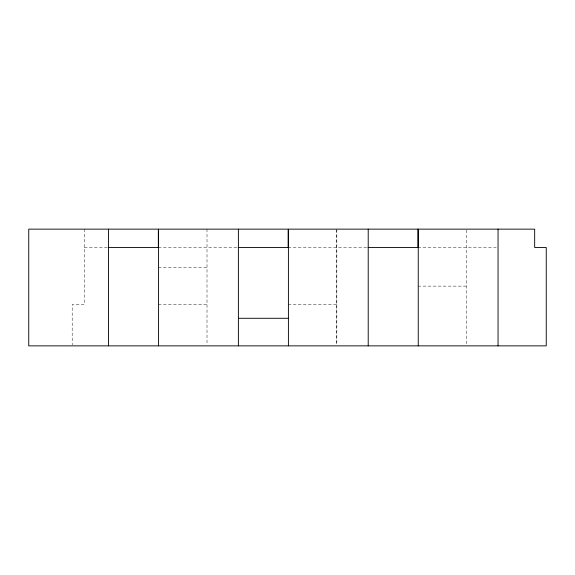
<?xml version="1.0" encoding="UTF-8"?>
<svg xmlns="http://www.w3.org/2000/svg" width="575" height="575" viewBox="0 0 575 575"><rect width="100%" height="100%" fill="white"/><g stroke="black" fill="none" stroke-linecap="round" stroke-linejoin="round"><path stroke-width="0.43" stroke-dasharray="2.88 2.16" d="M84.302 247.516L107.662 247.516M158.333 247.516L237.489 247.516M288.161 247.516L367.317 247.516M417.996 247.516L496.254 247.516M158.333 267.742L207.007 267.742M417.996 286.12L466.67 286.12M158.333 304.506L207.007 304.506M288.161 304.506L336.842 304.506M466.67 230.014L466.67 344.971M336.842 229.138L336.842 344.971M336.389 230.014L336.389 344.971M207.007 229.138L207.007 344.971M84.302 229.138L84.302 304.506L72.191 304.506L72.191 344.971"/><path stroke-width="0.86" d="M108.388 247.516L158.578 247.516M238.222 247.516L288.406 247.516M368.05 247.516L418.241 247.516M238.388 318.291L288.406 318.291M498.051 229.138L498.051 345.863M418.241 229.138L418.241 345.863M417.996 229.138L417.996 247.516M368.216 229.138L368.216 345.863M288.406 345.863L288.406 229.138L534.671 229.138L534.671 247.516L546.25 247.516L546.25 345.863L28.75 345.863L28.75 229.138L158.333 229.138L158.333 247.516M288.161 247.516L288.161 229.138L158.578 229.138L158.578 345.863M238.388 229.138L238.388 345.863M108.56 229.138L108.56 345.863"/></g></svg>
